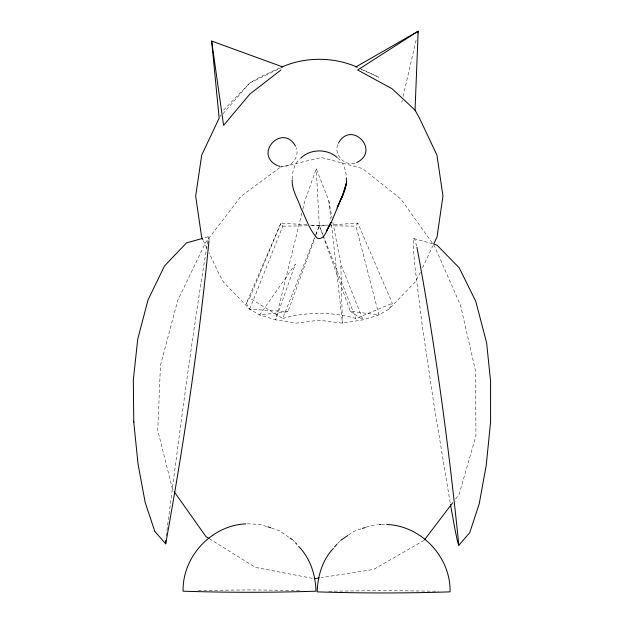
<?xml version="1.0" encoding="UTF-8"?>
<svg xmlns="http://www.w3.org/2000/svg" width="624" height="624" viewBox="0 0 624 624"><rect width="100%" height="100%" fill="white"/><g stroke="black" fill="none" stroke-linecap="round" stroke-linejoin="round"><path stroke-width="0.47" stroke-dasharray="3.12 2.34" d="M432.767 243.773L413.353 238.477L413.314 247.541L414.866 266.144L422.393 326.781L433.922 404.391L450.341 503.732M292.204 179.096C292.313 171.709 294.208 163.691 300.113 158.785M208.907 241.402L209.141 237.588L208.51 236.714L203.915 238.009M166.218 535.961C179.221 436.082 191.802 336.04 208.51 236.714M337.646 144.729C333.856 155.407 345.189 166.741 355.867 162.942M401.794 102.196L402.23 100.3M403.104 96.509L416.426 38.774M301.891 213.034L275.629 319.839L259.685 314.941L249.694 309.169L223.454 282.025L219.024 273.975L209.079 252.86M302.819 209.258L304.91 200.749L316.267 168.698L328.832 200.749L332.046 217.768M420.436 272.22L415.171 282.025L388.931 309.169L378.94 314.941L362.996 319.839L342.436 323.138L319.238 320.229L296.189 323.138L275.629 319.839L295.37 264.1L259.685 314.941L287.89 311.743L315.635 235.739M315.97 234.827L319.309 225.67L316.267 168.698M306.844 224.835L280.94 223.103L249.694 298.007L282.727 318.49L315.401 235.583M315.76 234.679L319.309 225.67L327.974 225.092M249.694 309.169L282.797 226.138L280.94 223.103L246.308 303.303L249.694 309.169L287.89 311.743M422.503 267.821L432.869 245.825M220.038 116.532L220.927 114.925M388.931 309.169L392.324 303.303L357.825 223.103L331.828 224.835M322.936 235.677L350.251 311.22L378.94 314.941L355.969 226.138L357.825 223.103M246.308 303.303L249.694 298.007M455.567 498.974L459.069 494.38L475.948 435.95L475.511 370.851L460.582 305.495L434.624 246.324L400.982 199.134L362.544 168.55L321.68 157.529L280.449 167.123M337.561 543.52L340.057 540.946M222.986 113.747L249.818 82.969L259.795 77.204L279.591 68.055M223.587 110.105L249.818 82.969L281.065 67.805M279.677 167.692L240.958 196.349L205.686 242.338L177.676 300.573L160.462 365.368L157.747 430.412L172.567 489.395L173.683 490.963M348.535 535.033L354.026 531.297L361.507 528.731M424.078 540.368L373.628 569.416L320.993 577.645M282.727 318.49C306.251 311.704 332.381 311.672 355.898 318.505L392.324 303.303M366.132 527.218L370.757 525.697L377.372 524.651M198.221 590.468L249.514 589.898L300.815 590.468M328.77 591.232L383.627 590.569L438.485 591.232M282.797 226.138L307.78 225.818M311.626 225.771L327.99 225.779M247.377 523.754L259.436 524.417L267.938 526.851M381.49 524.425L385.765 524.425M328.957 225.794L355.969 226.138M310.682 225.092L319.309 225.67L322.865 234.686M280.816 166.405C290.823 168.277 299.707 157.264 296.353 147.763M312.398 578.323L255.325 567.356L210.046 539.144M271.635 528.06L279.123 530.626L289.31 537.56M361.132 69.326L378.83 77.204L359.9 68.453M413.353 238.477L414.859 239.343L416.699 246.332M350.251 311.22L362.996 319.839L340.79 264.1L332.935 222.495M293.085 540.275L294.38 541.437M337.818 158.161C343.847 162.895 346.195 170.758 346.359 178.175M203.276 240.544L207.418 249.343M323.216 235.583L355.898 318.505M319.309 225.67L322.6 234.772M328.832 200.749L330.868 219.055M331.508 224.843L342.436 323.138L340.79 264.1"/><path stroke-width="0.94" d="M292.172 180.016C291.821 190.117 297.937 198.978 301.01 208.283C306.119 218.408 309.395 230.131 317.491 238.36C325.627 240.334 327.226 226.847 331.016 222.55L326.375 231.247L331.617 221.536L343.083 194.158L346.523 182.77L346.359 178.175M450.505 504.676L454.951 529.183L457.603 541.975L458.843 545.259L469.693 532.771L479.224 503.802L486.221 465.426L490.589 421.972L490.581 381.287L486.626 342.849L475.792 301.408L459.233 267.829L437.073 245.216L433.696 244.023L437.011 237.026L442.962 196.061L436.933 155.095L419.476 118.147L415.046 110.105L418.174 31.2L355.828 66.963M208.907 241.402C199.181 342.763 183.729 443.625 165.711 543.816L154.822 531.414L145.197 502.515L138.06 464.194L133.77 422.284L133.31 380.086L137.74 339.105L147.997 300.019L164.455 266.027L186.459 242.931L202.075 238.532M417.737 33.095L418.174 31.2L357.677 69.989L392.192 88.819L415.046 110.105M337.826 206.209L338.949 203.627M339.706 201.911L343.083 194.158L337.1 207.932M338.473 143.114C351.468 119.636 380.913 150.907 356.678 162.536M424.663 539.604L452.657 502.811M333.341 548.441C322.39 559.954 317.608 576.233 317.195 591.856C361.413 593.323 405.842 593.323 450.06 591.856C450.887 557.17 421.255 525.611 386.591 524.472M334.542 547.037L336.952 544.222M300.776 158.161C310.245 148.715 327.35 148.512 337.155 157.529M280.956 69.989L249.818 94.099L223.587 125.408L211.653 41.051L282.805 66.963M340.704 540.368L347.755 535.564M281.315 67.259C304.801 56.651 333.832 56.651 357.318 67.259M362.435 528.427L365.204 527.522M314.301 578.69L319.082 577.941M245.731 523.848C211.372 525.424 182.294 556.795 183.089 591.185C227.3 592.652 271.736 592.652 315.947 591.185C315.588 574.899 310.229 558.121 298.6 546.359M379.018 524.558L380.663 524.472M278.132 165.976L279.919 166.265M267.938 526.851L270.715 527.756M277.329 165.571C253.087 153.941 282.532 122.671 295.526 146.149M209.219 538.629L205.928 536.578L174.236 491.751M290.09 538.099L292.445 539.698M295.589 542.841L296.79 544.253M202.862 239.663L201.614 237.026L195.671 196.061L201.7 155.095L219.157 118.147L211.653 41.051M416.933 247.205C435.365 345.79 448.695 445.505 458.843 545.259M165.711 540.532L165.711 543.816M133.77 421.184L133.77 422.284M346.523 182.77L345.189 189.29L341.921 197.613L346.523 182.77"/></g></svg>
